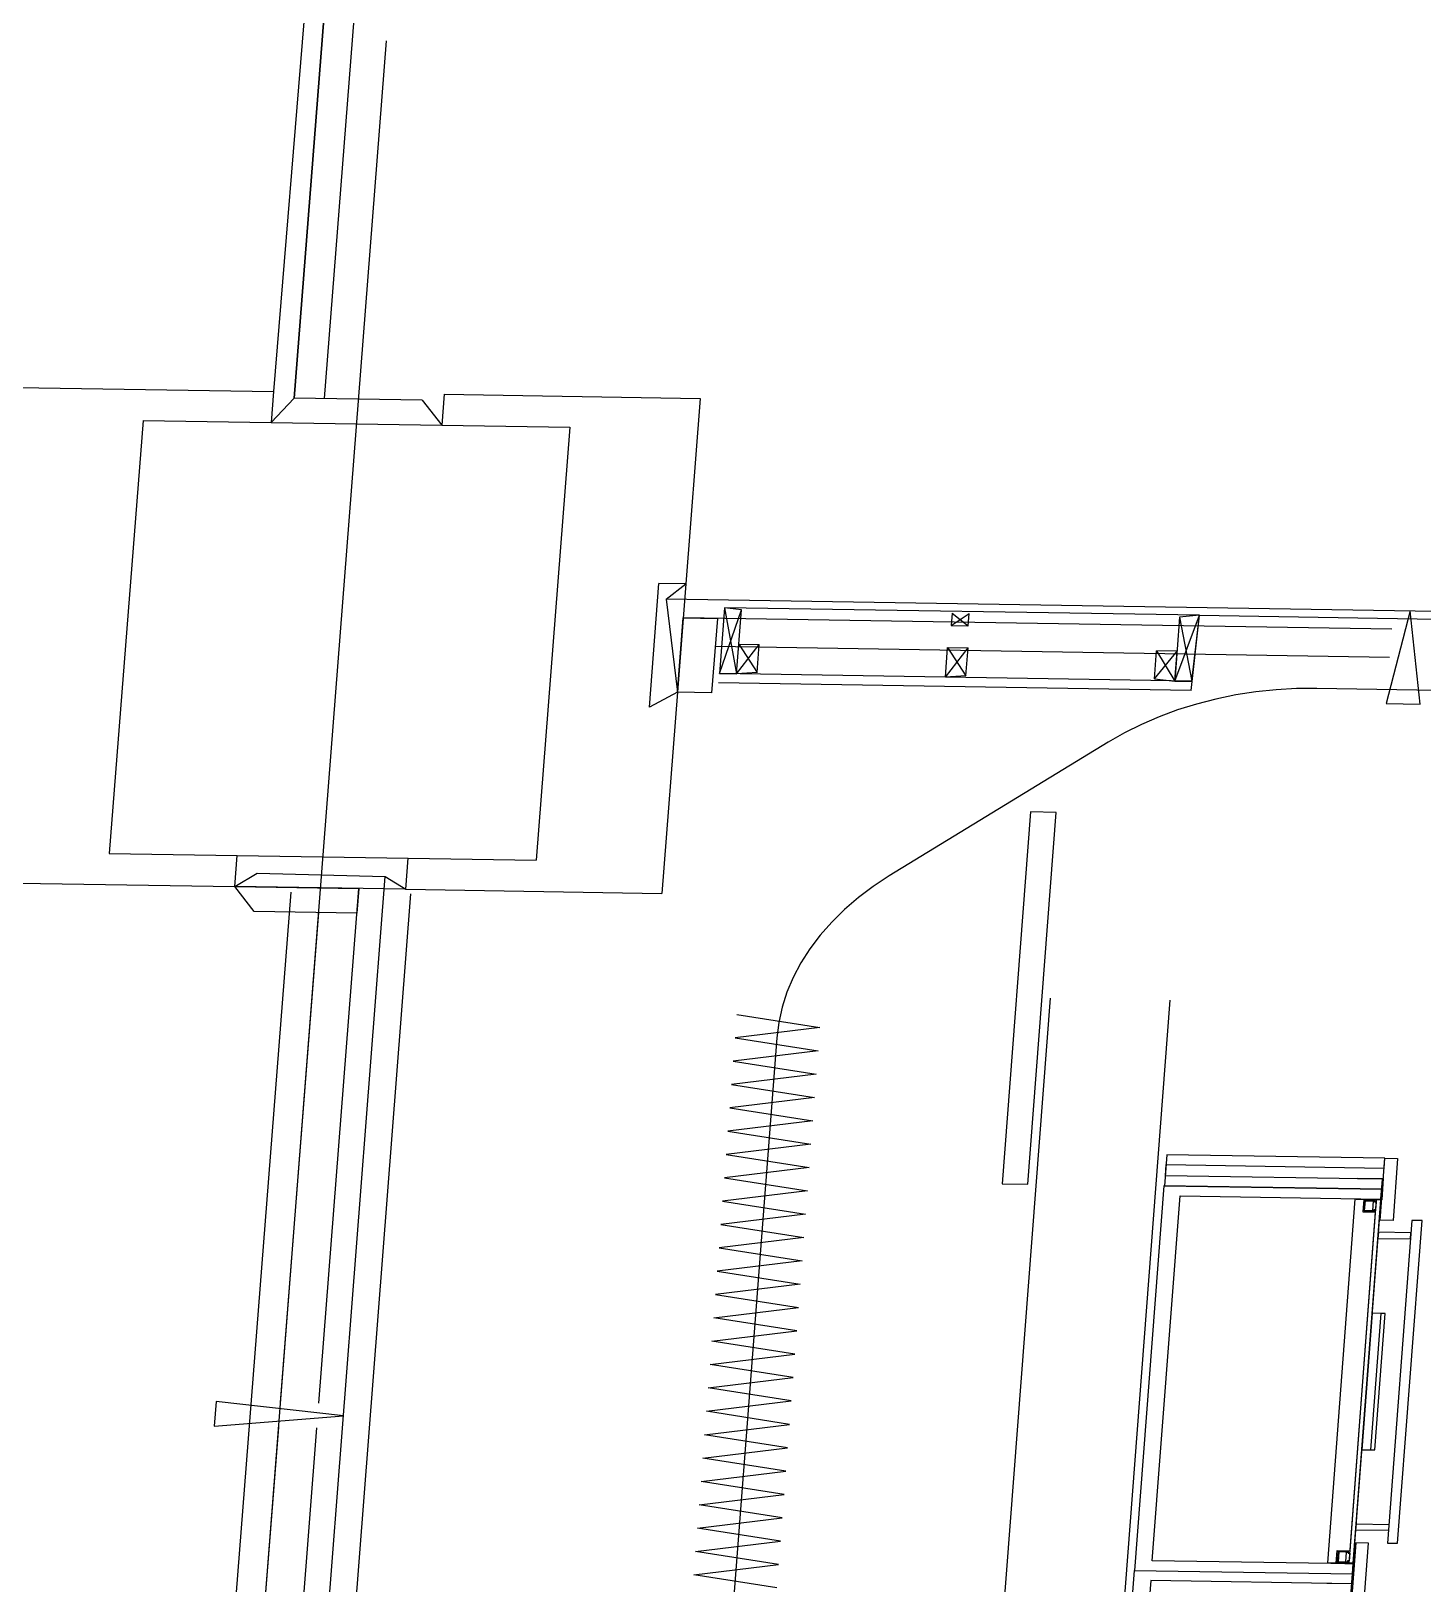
# Model space of a CAD drawing. Extents: x -68 to 264, y 51 to 115.
# Drawn here: x -33.902 to -32.069, y 86.167 to 88.214 of the extents above; entities that cross this region are included whole.
import ezdxf

# ---------------------------------------------------------------- set-up
doc = ezdxf.new("R2010")
doc.units = 0
doc.layers.get('0').update_dxf_attribs({"linetype": 'CONTINUOUS'})

msp = doc.modelspace()

# ---------------------------------------------------------------- linework, layer by layer
for p, q in [((-33.0822, 93.8158), (-33.583, 87.7385)), ((-33.5556, 87.7299), (-33.086, 93.7671)), ((-33.5031, 88.4042), (-33.5556, 87.7299)), ((-33.4638, 88.4035), (-33.5162, 87.7293)), ((-33.4346, 88.2006), (-33.8808, 82.4555)), ((-33.9202, 87.7439), (-33.583, 87.7385)), ((-33.583, 87.7385), (-33.5862, 87.6978)), ((-33.5556, 87.7299), (-33.5862, 87.6978)), ((-33.387, 87.7272), (-33.5556, 87.7299)), ((-33.3583, 87.7349), (-33.3614, 87.6942)), ((-33.3583, 87.7349), (-33.0211, 87.7295)), ((-33.0211, 87.7295), (-33.0399, 87.485)), ((-33.387, 87.7272), (-33.3614, 87.6942)), ((-33.7548, 87.7005), (-33.7993, 87.1297)), ((-33.7548, 87.7005), (-33.1928, 87.6915)), ((-33.5862, 87.6978), (-33.3614, 87.6942)), ((-33.1928, 87.6915), (-33.2369, 87.1207)), ((-33.0879, 87.3225), (-33.0754, 87.4856)), ((-33.0399, 87.485), (-33.0754, 87.4856)), ((-33.0659, 87.465), (-33.0399, 87.485)), ((-33.0399, 87.485), (-33.0509, 87.3423)), ((-19.8589, 87.2532), (-33.0659, 87.465)), ((-33.0659, 87.465), (-33.0509, 87.3423)), ((-32.989, 87.4536), (-32.9957, 87.367)), ((-32.9957, 87.367), (-32.9667, 87.4508)), ((-32.3634, 87.4436), (-32.989, 87.4536)), ((-32.9667, 87.4508), (-32.989, 87.4536)), ((-32.989, 87.4536), (-32.9732, 87.3666)), ((-32.9732, 87.3666), (-32.9667, 87.4508)), ((-32.6893, 87.4464), (-32.6906, 87.43)), ((-32.6906, 87.43), (-32.6669, 87.446)), ((-32.6893, 87.4464), (-32.6681, 87.4297)), ((-32.6681, 87.4297), (-32.6669, 87.446)), ((-32.3959, 87.357), (-32.3634, 87.4436)), ((-32.3634, 87.4436), (-32.3895, 87.4412)), ((-32.3743, 87.3444), (-32.3634, 87.4436)), ((-32.3734, 87.3567), (-32.3634, 87.4436)), ((-32.3634, 87.4436), (-19.842, 87.2427)), ((-32.0858, 87.4493), (-32.1176, 87.3274)), ((-32.0726, 87.3266), (-32.0858, 87.4493)), ((-33.0509, 87.3423), (-33.0434, 87.4402)), ((-32.1102, 87.4252), (-33.0434, 87.4402)), ((-33.0434, 87.4402), (-32.9984, 87.4395)), ((-32.9984, 87.4395), (-33.006, 87.3416)), ((-32.6906, 87.43), (-32.6681, 87.4297)), ((-32.3895, 87.4412), (-32.3959, 87.357)), ((-32.3895, 87.4412), (-32.3734, 87.3567)), ((-33.0012, 87.4028), (-32.113, 87.3885)), ((-32.9732, 87.3666), (-32.9702, 87.4054)), ((-32.9732, 87.3666), (-32.9432, 87.405)), ((-32.9702, 87.4054), (-32.9432, 87.405)), ((-32.9702, 87.4054), (-32.9461, 87.3683)), ((-32.9461, 87.3683), (-32.9432, 87.405)), ((-32.6981, 87.3619), (-32.6951, 87.401)), ((-32.6981, 87.3619), (-32.6681, 87.4006)), ((-32.6951, 87.401), (-32.6681, 87.4006)), ((-32.6951, 87.401), (-32.6709, 87.3639)), ((-32.6709, 87.3639), (-32.6681, 87.4006)), ((-32.4227, 87.3599), (-32.4199, 87.3966)), ((-32.4227, 87.3599), (-32.3929, 87.3962)), ((-32.3929, 87.3962), (-32.4199, 87.3966)), ((-32.4199, 87.3966), (-32.3959, 87.357)), ((-32.3959, 87.357), (-32.3929, 87.3962)), ((-32.9957, 87.367), (-32.9732, 87.3666)), ((-32.3734, 87.3567), (-32.9957, 87.367)), ((-32.9461, 87.3683), (-32.9732, 87.3666)), ((-32.6709, 87.3639), (-32.6981, 87.3619)), ((-33.0509, 87.3423), (-33.0879, 87.3225)), ((-33.0509, 87.3423), (-33.0714, 87.0772)), ((-33.006, 87.3416), (-33.0509, 87.3423)), ((-32.3743, 87.3444), (-32.9967, 87.3544)), ((-32.4227, 87.3599), (-32.3959, 87.357)), ((-32.3959, 87.357), (-32.3734, 87.3567)), ((-32.2893, 87.3427), (-32.3157, 87.3386)), ((-32.2626, 87.3455), (-32.2893, 87.3427)), ((-32.2358, 87.347), (-32.2626, 87.3455)), ((-32.209, 87.3472), (-32.2358, 87.347)), ((-20.7289, 87.163), (-32.209, 87.3472)), ((-32.3673, 87.3266), (-32.3922, 87.3188)), ((-32.3417, 87.3332), (-32.3673, 87.3266)), ((-32.3157, 87.3386), (-32.3417, 87.3332)), ((-32.1176, 87.3274), (-32.0726, 87.3266)), ((-32.4398, 87.2997), (-32.4622, 87.2885)), ((-32.4164, 87.3098), (-32.4398, 87.2997)), ((-32.3922, 87.3188), (-32.4164, 87.3098)), ((-32.4622, 87.2885), (-32.4836, 87.2763)), ((-32.4836, 87.2763), (-32.772, 87.1001)), ((-32.5858, 87.1845), (-32.6232, 86.6946)), ((-32.5895, 86.694), (-32.5521, 87.1839)), ((-32.5521, 87.1839), (-32.5858, 87.1845)), ((-33.7993, 87.1297), (-33.2369, 87.1207)), ((-33.6338, 87.0862), (-33.6306, 87.127)), ((-33.4088, 87.0826), (-33.4057, 87.1234)), ((-33.8097, 82.2763), (-33.4357, 87.0994)), ((-33.7959, 82.4541), (-33.4357, 87.0994)), ((-33.6338, 87.0862), (-33.6043, 87.1036)), ((-33.6043, 87.1036), (-33.4357, 87.0994)), ((-33.4357, 87.0994), (-33.4088, 87.0826)), ((-32.772, 87.1001), (-32.793, 87.0863)), ((-33.9713, 87.0916), (-33.6338, 87.0862)), ((-33.8186, 83.7498), (-33.5598, 87.0789)), ((-33.4023, 87.0764), (-33.6514, 83.8625)), ((-33.6082, 87.0531), (-33.6338, 87.0862)), ((-33.6338, 87.0862), (-33.4707, 87.0836)), ((-33.4088, 87.0826), (-33.6338, 87.0862)), ((-33.5233, 86.4055), (-33.4707, 87.0836)), ((-33.4707, 87.0836), (-33.4732, 87.0509)), ((-33.4088, 87.0826), (-33.0714, 87.0772)), ((-32.793, 87.0863), (-32.8127, 87.0716)), ((-32.831, 87.0559), (-32.8478, 87.0394)), ((-32.8127, 87.0716), (-32.831, 87.0559)), ((-33.4732, 87.0509), (-33.6082, 87.0531)), ((-33.5239, 87.0518), (-33.574, 86.4064)), ((-32.8478, 87.0394), (-32.8631, 87.0221)), ((-32.8631, 87.0221), (-32.8766, 87.0041)), ((-32.8766, 87.0041), (-32.8884, 86.9855)), ((-32.8884, 86.9855), (-32.8985, 86.9665)), ((-32.8985, 86.9665), (-32.9067, 86.9469)), ((-32.9067, 86.9469), (-32.913, 86.9271)), ((-32.7953, 83.8487), (-32.5595, 86.9389)), ((-32.7558, 82.2862), (-32.402, 86.9364)), ((-32.9728, 86.9175), (-32.8634, 86.9004)), ((-32.913, 86.9271), (-32.9175, 86.9071)), ((-32.8634, 86.9004), (-32.9751, 86.8868)), ((-32.9175, 86.9071), (-32.92, 86.8869)), ((-32.92, 86.8869), (-33.0647, 85.0023)), ((-32.8658, 86.8697), (-32.9775, 86.856)), ((-32.9751, 86.8868), (-32.8658, 86.8697)), ((-32.9775, 86.856), (-32.8681, 86.8389)), ((-32.8681, 86.8389), (-32.9798, 86.8253)), ((-32.8704, 86.8082), (-32.9821, 86.7945)), ((-32.9798, 86.8253), (-32.8704, 86.8082)), ((-32.9821, 86.7945), (-32.8728, 86.7774)), ((-32.8728, 86.7774), (-32.9845, 86.7638)), ((-32.8751, 86.7467), (-32.9868, 86.733)), ((-32.9845, 86.7638), (-32.8751, 86.7467)), ((-32.9868, 86.733), (-32.8774, 86.7159)), ((-32.4062, 86.7327), (-32.4093, 86.6919)), ((-32.1192, 86.7281), (-32.4062, 86.7327)), ((-32.1254, 86.6464), (-32.1192, 86.7281)), ((-32.1202, 86.7151), (-32.1192, 86.7281)), ((-32.1192, 86.7281), (-32.1024, 86.7279)), ((-32.1024, 86.7279), (-32.1085, 86.6462)), ((-32.8774, 86.7159), (-32.9891, 86.7022)), ((-32.4083, 86.705), (-32.4072, 86.7197)), ((-32.4072, 86.7197), (-32.1202, 86.7151)), ((-32.8798, 86.6851), (-32.9915, 86.6715)), ((-32.9891, 86.7022), (-32.8798, 86.6851)), ((-32.6232, 86.6946), (-32.5895, 86.694)), ((-32.4105, 86.6919), (-32.449, 86.185)), ((-32.1234, 86.6873), (-32.4105, 86.6919)), ((-32.4093, 86.6919), (-32.1234, 86.6873)), ((-32.1225, 86.7004), (-32.4083, 86.705)), ((-32.1618, 86.1803), (-32.1234, 86.6873)), ((-32.1551, 86.7009), (-32.155, 86.7017)), ((-32.1225, 86.7004), (-32.1551, 86.7009)), ((-32.155, 86.7017), (-32.1213, 86.7012)), ((-32.1244, 86.6742), (-32.1225, 86.7004)), ((-32.1239, 86.6808), (-32.1234, 86.6873)), ((-32.1213, 86.7012), (-32.1234, 86.6734)), ((-32.1234, 86.6873), (-32.123, 86.6938)), ((-32.123, 86.6938), (-32.1225, 86.7004)), ((-32.9915, 86.6715), (-32.8821, 86.6544)), ((-32.4255, 86.1977), (-32.3889, 86.6785)), ((-32.3889, 86.6785), (-32.1244, 86.6742)), ((-32.1945, 86.1948), (-32.1583, 86.674)), ((-32.1664, 86.1944), (-32.1301, 86.6735)), ((-32.1608, 86.1943), (-32.1245, 86.6734)), ((-32.147, 86.6738), (-32.1583, 86.674)), ((-32.1571, 86.6739), (-32.1571, 86.6748)), ((-32.1571, 86.6748), (-32.1244, 86.6742)), ((-32.1234, 86.6734), (-32.1571, 86.6739)), ((-32.147, 86.6738), (-32.1482, 86.6574)), ((-32.1358, 86.6736), (-32.147, 86.6738)), ((-32.1454, 86.6725), (-32.1465, 86.6586)), ((-32.1459, 86.659), (-32.1449, 86.6721)), ((-32.1358, 86.6724), (-32.1454, 86.6725)), ((-32.1449, 86.6721), (-32.1359, 86.672)), ((-32.1359, 86.672), (-32.1348, 86.6719)), ((-32.1301, 86.6735), (-32.1358, 86.6736)), ((-32.1358, 86.6724), (-32.1319, 86.6723)), ((-32.1348, 86.6719), (-32.1357, 86.6589)), ((-32.1325, 86.6719), (-32.1348, 86.6719)), ((-32.1326, 86.6703), (-32.1325, 86.6719)), ((-32.1304, 86.6702), (-32.1326, 86.6703)), ((-32.1319, 86.6723), (-32.132, 86.6707)), ((-32.132, 86.6707), (-32.1303, 86.6706)), ((-32.1311, 86.6604), (-32.1304, 86.6702)), ((-32.1256, 86.6734), (-32.1301, 86.6735)), ((-32.1245, 86.6734), (-32.1256, 86.6734)), ((-32.1244, 86.6742), (-32.1239, 86.6808)), ((-32.8821, 86.6544), (-32.9938, 86.6407)), ((-32.1651, 86.2107), (-32.1314, 86.6572)), ((-32.1482, 86.6574), (-32.137, 86.6573)), ((-32.1482, 86.6574), (-32.1314, 86.6572)), ((-32.1465, 86.6586), (-32.1369, 86.6585)), ((-32.1369, 86.6589), (-32.1459, 86.659)), ((-32.1357, 86.6589), (-32.1369, 86.6589)), ((-32.133, 86.6584), (-32.1369, 86.6585)), ((-32.1357, 86.6589), (-32.1335, 86.6588)), ((-32.1335, 86.6588), (-32.1334, 86.6605)), ((-32.1334, 86.6605), (-32.1311, 86.6604)), ((-32.1328, 86.6601), (-32.133, 86.6584)), ((-32.1311, 86.66), (-32.1328, 86.6601)), ((-32.1085, 86.6462), (-32.1254, 86.6464)), ((-32.0837, 86.6462), (-32.1159, 86.221)), ((-32.1024, 86.2208), (-32.0702, 86.646)), ((-32.0702, 86.646), (-32.0837, 86.6462)), ((-32.9938, 86.6407), (-32.8844, 86.6236)), ((-32.1277, 86.6305), (-32.1284, 86.6223)), ((-32.085, 86.6298), (-32.1277, 86.6305)), ((-32.0856, 86.6217), (-32.085, 86.6298)), ((-32.8844, 86.6236), (-32.9961, 86.61)), ((-32.9961, 86.61), (-32.8868, 86.5928)), ((-32.1284, 86.6223), (-32.0856, 86.6217)), ((-32.8868, 86.5928), (-32.9985, 86.5792)), ((-32.9985, 86.5792), (-32.8891, 86.5621)), ((-32.8891, 86.5621), (-33.0008, 86.5484)), ((-33.0008, 86.5484), (-32.8914, 86.5313)), ((-33.0032, 86.5177), (-32.8914, 86.5313)), ((-32.1358, 86.5239), (-32.1494, 86.344)), ((-32.1246, 86.5237), (-32.1382, 86.3438)), ((-32.1246, 86.5237), (-32.1358, 86.5239)), ((-32.1325, 86.3437), (-32.1189, 86.5236)), ((-32.1189, 86.5236), (-32.1246, 86.5237)), ((-32.8938, 86.5005), (-33.0032, 86.5177)), ((-33.0056, 86.487), (-32.8938, 86.5005)), ((-32.8962, 86.4698), (-33.0056, 86.487)), ((-33.008, 86.4562), (-32.8962, 86.4698)), ((-32.8986, 86.439), (-33.008, 86.4562)), ((-33.0104, 86.4254), (-32.8986, 86.439)), ((-32.901, 86.4082), (-33.0104, 86.4254)), ((-33.6584, 86.4077), (-33.661, 86.375)), ((-33.4908, 86.3887), (-33.6584, 86.4077)), ((-33.0128, 86.3946), (-32.901, 86.4082)), ((-33.661, 86.375), (-33.4908, 86.3887)), ((-32.9034, 86.3774), (-33.0128, 86.3946)), ((-33.5765, 86.3737), (-33.6535, 85.3828)), ((-33.6027, 85.3819), (-33.5259, 86.3728)), ((-33.0152, 86.3638), (-32.9034, 86.3774)), ((-32.9058, 86.3466), (-33.0152, 86.3638)), ((-33.0175, 86.333), (-32.9058, 86.3466)), ((-32.1494, 86.344), (-32.1382, 86.3438)), ((-32.1382, 86.3438), (-32.1325, 86.3437)), ((-32.9082, 86.3158), (-33.0175, 86.333)), ((-33.0199, 86.3023), (-32.9082, 86.3158)), ((-32.9105, 86.285), (-33.0199, 86.3023)), ((-33.0223, 86.2715), (-32.9105, 86.285)), ((-32.9129, 86.2542), (-33.0223, 86.2715)), ((-33.0247, 86.2407), (-32.9129, 86.2542)), ((-32.9153, 86.2234), (-33.0247, 86.2407)), ((-32.1574, 86.238), (-32.1568, 86.2462)), ((-32.1146, 86.2374), (-32.1574, 86.238)), ((-32.1568, 86.2462), (-32.114, 86.2455)), ((-32.114, 86.2455), (-32.1146, 86.2374)), ((-33.0271, 86.2099), (-32.9153, 86.2234)), ((-32.1576, 86.2212), (-32.1638, 86.1394)), ((-32.1407, 86.221), (-32.1576, 86.2212)), ((-32.1469, 86.1391), (-32.1407, 86.221)), ((-32.1159, 86.221), (-32.1024, 86.2208)), ((-32.9177, 86.1926), (-33.0271, 86.2099)), ((-32.1608, 86.1934), (-32.4255, 86.1977)), ((-32.1833, 86.1946), (-32.1945, 86.1948)), ((-32.1934, 86.1948), (-32.1608, 86.1934)), ((-32.1833, 86.1946), (-32.182, 86.211)), ((-32.172, 86.1945), (-32.1833, 86.1946)), ((-32.182, 86.211), (-32.1708, 86.2108)), ((-32.182, 86.211), (-32.1651, 86.2107)), ((-32.1815, 86.1958), (-32.1804, 86.2097)), ((-32.1719, 86.1957), (-32.1815, 86.1958)), ((-32.1799, 86.2093), (-32.1809, 86.1962)), ((-32.1809, 86.1962), (-32.1719, 86.1961)), ((-32.1804, 86.2097), (-32.1709, 86.2096)), ((-32.1709, 86.2092), (-32.1799, 86.2093)), ((-32.1664, 86.1944), (-32.172, 86.1945)), ((-32.1719, 86.1961), (-32.1708, 86.1961)), ((-32.1719, 86.1957), (-32.168, 86.1956)), ((-32.1669, 86.2095), (-32.1709, 86.2096)), ((-32.1698, 86.2092), (-32.1709, 86.2092)), ((-32.1708, 86.1961), (-32.1698, 86.2092)), ((-32.1685, 86.196), (-32.1708, 86.1961)), ((-32.1698, 86.2092), (-32.1675, 86.2091)), ((-32.1684, 86.1977), (-32.1685, 86.196)), ((-32.1661, 86.1976), (-32.1684, 86.1977)), ((-32.168, 86.1956), (-32.1679, 86.1973)), ((-32.1679, 86.1973), (-32.1662, 86.1972)), ((-32.1675, 86.2091), (-32.1676, 86.2075)), ((-32.1676, 86.2075), (-32.1654, 86.2075)), ((-32.1671, 86.2079), (-32.1669, 86.2095)), ((-32.1654, 86.2079), (-32.1671, 86.2079)), ((-32.1619, 86.1943), (-32.1664, 86.1944)), ((-32.1654, 86.2075), (-32.1661, 86.1976)), ((-32.1608, 86.1943), (-32.1619, 86.1943)), ((-33.0295, 86.1791), (-32.9177, 86.1926)), ((-32.9201, 86.1618), (-33.0295, 86.1791)), ((-32.5263, 85.1689), (-32.449, 86.185)), ((-32.449, 86.185), (-32.1618, 86.1803)), ((-32.449, 86.185), (-32.1618, 86.1803)), ((-32.2387, 85.1643), (-32.1618, 86.1803)), ((-32.1608, 86.1934), (-32.1628, 86.1673)), ((-32.1618, 86.1803), (-32.1628, 86.1673)), ((-32.1618, 86.1803), (-32.1613, 86.1869)), ((-32.1613, 86.1869), (-32.1608, 86.1934)), ((-32.4275, 86.1715), (-32.5028, 85.1817)), ((-32.1628, 86.1673), (-32.4275, 86.1715)), ((-32.1628, 86.1673), (-32.1955, 86.1678))]:
    msp.add_line(p, q)

doc.saveas('drawing.dxf')
